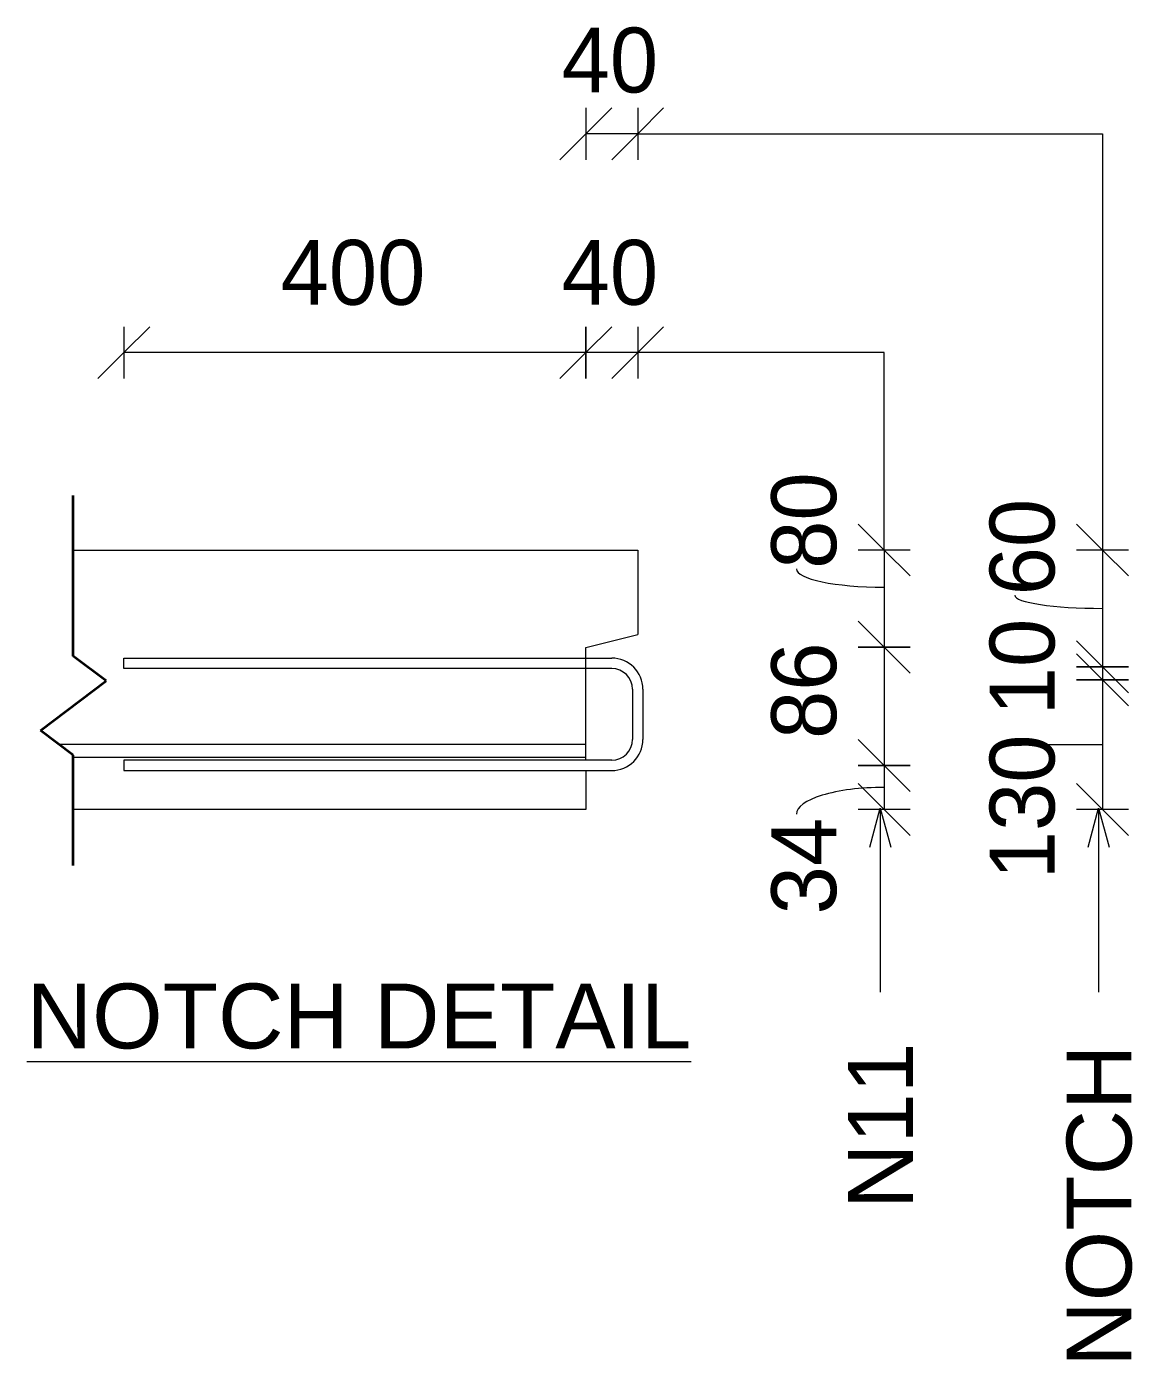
# Model space of a CAD drawing. Header units: millimetres. Extents: x -14573 to -64, y -12208 to 18539.
# Drawn here: x -4213 to -3361, y 17512 to 18539 of the extents above; entities that cross this region are included whole.
import ezdxf

# ---------------------------------------------------------------- set-up
doc = ezdxf.new("R2010")
doc.units = ezdxf.units.MM
doc.layers.add('A-DETL', color=90, linetype='Continuous', lineweight=18)
doc.layers.add('G-ANNO-TEXT', color=231, linetype='Continuous', lineweight=9)
doc.styles.add('Arial_1', font='arial.ttf', dxfattribs={"height": 50})
doc.styles.add('Nirmala UI Semilight_1', font='NirmalaS.ttf', dxfattribs={"height": 50})

msp = doc.modelspace()

# ---------------------------------------------------------------- linework, layer by layer
at = {"layer": 'A-DETL', "color": 7}
for p, q in [((-3782.2, 18456.1), (-3762.2, 18476.1)), ((-3782.2, 18476.1), (-3782.2, 18456.1)), ((-3722.2, 18476.1), (-3742.2, 18456.1)), ((-3742.2, 18476.1), (-3742.2, 18456.1)), ((-3782.2, 18456.1), (-3802.2, 18436.1)), ((-3742.2, 18456.1), (-3782.2, 18456.1)), ((-3782.2, 18456.1), (-3782.2, 18436.1)), ((-3742.2, 18456.1), (-3762.2, 18436.1)), ((-3742.2, 18456.1), (-3742.2, 18436.1)), ((-3742.2, 18456.1), (-3384, 18456.1)), ((-3384, 18456.1), (-3384, 18135.4)), ((-4138.2, 18307.5), (-4138.2, 18287.5)), ((-4138.2, 18287.5), (-4118.2, 18307.5)), ((-3782.2, 18287.5), (-3782.2, 18307.5)), ((-3782.2, 18307.5), (-3782.2, 18287.5)), ((-3782.2, 18287.5), (-3762.2, 18307.5)), ((-3762.2, 18307.5), (-3782.2, 18287.5)), ((-3742.2, 18307.5), (-3742.2, 18287.5)), ((-3742.2, 18287.5), (-3722.2, 18307.5)), ((-4138.2, 18287.5), (-4158.2, 18267.5)), ((-3782.2, 18287.5), (-4138.2, 18287.5)), ((-4138.2, 18287.5), (-4138.2, 18267.5)), ((-3782.2, 18287.5), (-3802.2, 18267.5)), ((-3802.2, 18267.5), (-3782.2, 18287.5)), ((-3742.2, 18287.5), (-3782.2, 18287.5)), ((-3782.2, 18287.5), (-3782.2, 18267.5)), ((-3782.2, 18267.5), (-3782.2, 18287.5)), ((-3762.2, 18267.5), (-3742.2, 18287.5)), ((-3742.2, 18287.5), (-3742.2, 18267.5)), ((-3552.3, 18287.5), (-3742.2, 18287.5)), ((-3552.3, 18135.4), (-3552.3, 18287.5)), ((-3552.3, 18135.4), (-3572.3, 18155.4)), ((-3384, 18135.4), (-3404, 18155.4)), ((-4177.2, 18135.4), (-3742.2, 18135.4)), ((-3742.2, 18135.4), (-3742.2, 18070.4)), ((-3552.3, 18135.4), (-3572.3, 18135.4)), ((-3532.3, 18115.4), (-3552.3, 18135.4)), ((-3552.3, 18135.4), (-3552.3, 18060.6)), ((-3532.3, 18135.4), (-3552.3, 18135.4)), ((-3384, 18135.4), (-3404, 18135.4)), ((-3364, 18115.4), (-3384, 18135.4)), ((-3384, 18135.4), (-3384, 18045.4)), ((-3364, 18135.4), (-3384, 18135.4)), ((-3552.3, 18060.6), (-3572.3, 18080.6)), ((-3572.3, 18080.6), (-3552.3, 18060.6)), ((-3782.2, 18060.4), (-3742.2, 18070.4)), ((-3782.2, 17973.4), (-3782.2, 18060.4)), ((-3552.3, 18060.6), (-3572.3, 18060.6)), ((-3572.3, 18060.6), (-3552.3, 18060.6)), ((-3552.3, 18060.6), (-3532.3, 18060.6)), ((-3532.3, 18060.6), (-3552.3, 18060.6)), ((-3552.3, 18060.6), (-3532.3, 18040.6)), ((-3532.3, 18040.6), (-3552.3, 18060.6)), ((-3552.3, 18060.6), (-3552.3, 17969.4)), ((-3384, 18045.4), (-3404, 18065.4)), ((-3404, 18065.4), (-3384, 18045.4)), ((-3384, 18035.4), (-3404, 18055.4)), ((-3404, 18055.4), (-3384, 18035.4)), ((-4138.2, 18044.1), (-4138.2, 18052.1)), ((-4138.2, 18052.1), (-3762.2, 18052.1)), ((-3384, 18045.4), (-3404, 18045.4)), ((-3404, 18045.4), (-3384, 18045.4)), ((-3384, 18045.4), (-3364, 18045.4)), ((-3364, 18045.4), (-3384, 18045.4)), ((-3384, 18045.4), (-3364, 18025.4)), ((-3364, 18025.4), (-3384, 18045.4)), ((-3384, 18045.4), (-3384, 18035.4)), ((-3762.2, 18044.1), (-4138.2, 18044.1)), ((-3384, 18035.4), (-3404, 18035.4)), ((-3404, 18035.4), (-3384, 18035.4)), ((-3384, 18035.4), (-3364, 18035.4)), ((-3364, 18035.4), (-3384, 18035.4)), ((-3384, 18035.4), (-3364, 18015.4)), ((-3364, 18015.4), (-3384, 18035.4)), ((-3384, 18035.4), (-3384, 17935.4)), ((-3746.2, 18028.1), (-3746.2, 17989.4)), ((-3738.2, 18028.1), (-3738.2, 17989.4)), ((-3782.2, 17985.6), (-4188.2, 17985.6)), ((-3552.3, 17969.4), (-3572.3, 17989.4)), ((-3572.3, 17989.4), (-3552.3, 17969.4)), ((-3782.2, 17975.6), (-4177.2, 17975.6)), ((-3762.2, 17973.4), (-4138.2, 17973.4)), ((-4138.2, 17973.4), (-4138.2, 17965.4)), ((-4138.2, 17965.4), (-3762.2, 17965.4)), ((-3782.2, 17965.4), (-3782.2, 17935.4)), ((-3552.3, 17969.4), (-3572.3, 17969.4)), ((-3572.3, 17969.4), (-3552.3, 17969.4)), ((-3552.3, 17969.4), (-3532.3, 17969.4)), ((-3532.3, 17969.4), (-3552.3, 17969.4)), ((-3552.3, 17969.4), (-3532.3, 17949.4)), ((-3532.3, 17949.4), (-3552.3, 17969.4)), ((-3552.3, 17969.4), (-3552.3, 17935.4)), ((-3552.3, 17935.4), (-3572.3, 17955.4)), ((-3384, 17935.4), (-3404, 17955.4)), ((-3782.2, 17935.4), (-4177.2, 17935.4)), ((-3552.3, 17935.4), (-3572.3, 17935.4)), ((-3563.3, 17906.5), (-3555.2, 17936.5)), ((-3555.2, 17936.5), (-3555.2, 17796)), ((-3555.2, 17936.5), (-3547.2, 17906.5)), ((-3532.3, 17935.4), (-3552.3, 17935.4)), ((-3552.3, 17935.4), (-3532.3, 17915.4)), ((-3384, 17935.4), (-3404, 17935.4)), ((-3394.9, 17906.5), (-3386.9, 17936.5)), ((-3386.9, 17936.5), (-3386.9, 17796)), ((-3386.9, 17936.5), (-3378.9, 17906.5)), ((-3364, 17935.4), (-3384, 17935.4)), ((-3384, 17935.4), (-3364, 17915.4)), ((-3555.2, 17796), (-3555.2, 17794.6)), ((-3386.9, 17796), (-3386.9, 17794.7))]:
    msp.add_line(p, q, dxfattribs=at)
at = {"layer": 'A-DETL', "color": 250, "lineweight": 35}
for p, q in [((-4177.2, 18053.5), (-4177.2, 18177.5)), ((-4151.8, 18034.5), (-4177.2, 18053.5)), ((-4202.6, 17996.4), (-4151.8, 18034.5)), ((-4177.2, 17977.3), (-4202.6, 17996.4)), ((-4177.2, 17892.3), (-4177.2, 17977.3))]:
    msp.add_line(p, q, dxfattribs=at)
at = {"layer": 'A-DETL', "color": 7}
for centre, radius, start, end in [((-3762.2, 18028.1), 24, 0, 90), ((-3762.2, 18028.1), 16, 0, 90), ((-3762.2, 17989.4), 16, 270, 0), ((-3762.2, 17989.4), 24, 270, 0)]:
    msp.add_arc(centre, radius, start, end, dxfattribs=at)
for centre, ratio, start_param, end_param in [((-3552.3, 18120.9), 0.209345, 3.141593, 4.712389), ((-3384, 18100.5), 0.149102, 3.141593, 4.712389), ((-3384, 17984.5), 0.013219, 1.570796, 3.141593), ((-3552.3, 17931.8), 0.305683, 1.570796, 3.141593)]:
    msp.add_ellipse(centre, major_axis=(67.6, 0), ratio=ratio, start_param=start_param, end_param=end_param, dxfattribs=at)

# ---------------------------------------------------------------- texts
at = {"layer": 'G-ANNO-TEXT', "color": 7, "char_height": 50, "attachment_point": 1}
for s, insert, width, style in [('40', (-3800.8, 18538), 91.392, 'Nirmala UI Semilight_1'), ('400', (-4017.4, 18374.4), 136.287, 'Nirmala UI Semilight_1'), ('40', (-3800.8, 18374.4), 91.392, 'Nirmala UI Semilight_1'), ('\\LNOTCH DETAIL', (-4213.1, 17801.3), 622.11, 'Arial_1')]:
    msp.add_mtext(s, dxfattribs=dict(at, insert=insert, width=width, style=style))
at = {"layer": 'G-ANNO-TEXT', "color": 7, "char_height": 50, "attachment_point": 1, "rotation": 90}
for s, insert, width, style in [('80', (-3639.2, 18120.9), 89.789, 'Nirmala UI Semilight_1'), ('60', (-3470.9, 18100.5), 89.789, 'Nirmala UI Semilight_1'), ('10', (-3470.9, 18008.1), 76.962, 'Nirmala UI Semilight_1'), ('86', (-3639.2, 17989.8), 89.789, 'Nirmala UI Semilight_1'), ('130', (-3470.9, 17881.7), 121.856, 'Nirmala UI Semilight_1'), ('34', (-3639.2, 17854.6), 91.392, 'Nirmala UI Semilight_1'), ('N11', (-3580, 17627.6), 153.924, 'Arial_1'), ('NOTCH', (-3411.6, 17506), 301.435, 'Arial_1')]:
    msp.add_mtext(s, dxfattribs=dict(at, insert=insert, width=width, style=style))

doc.saveas('drawing.dxf')
